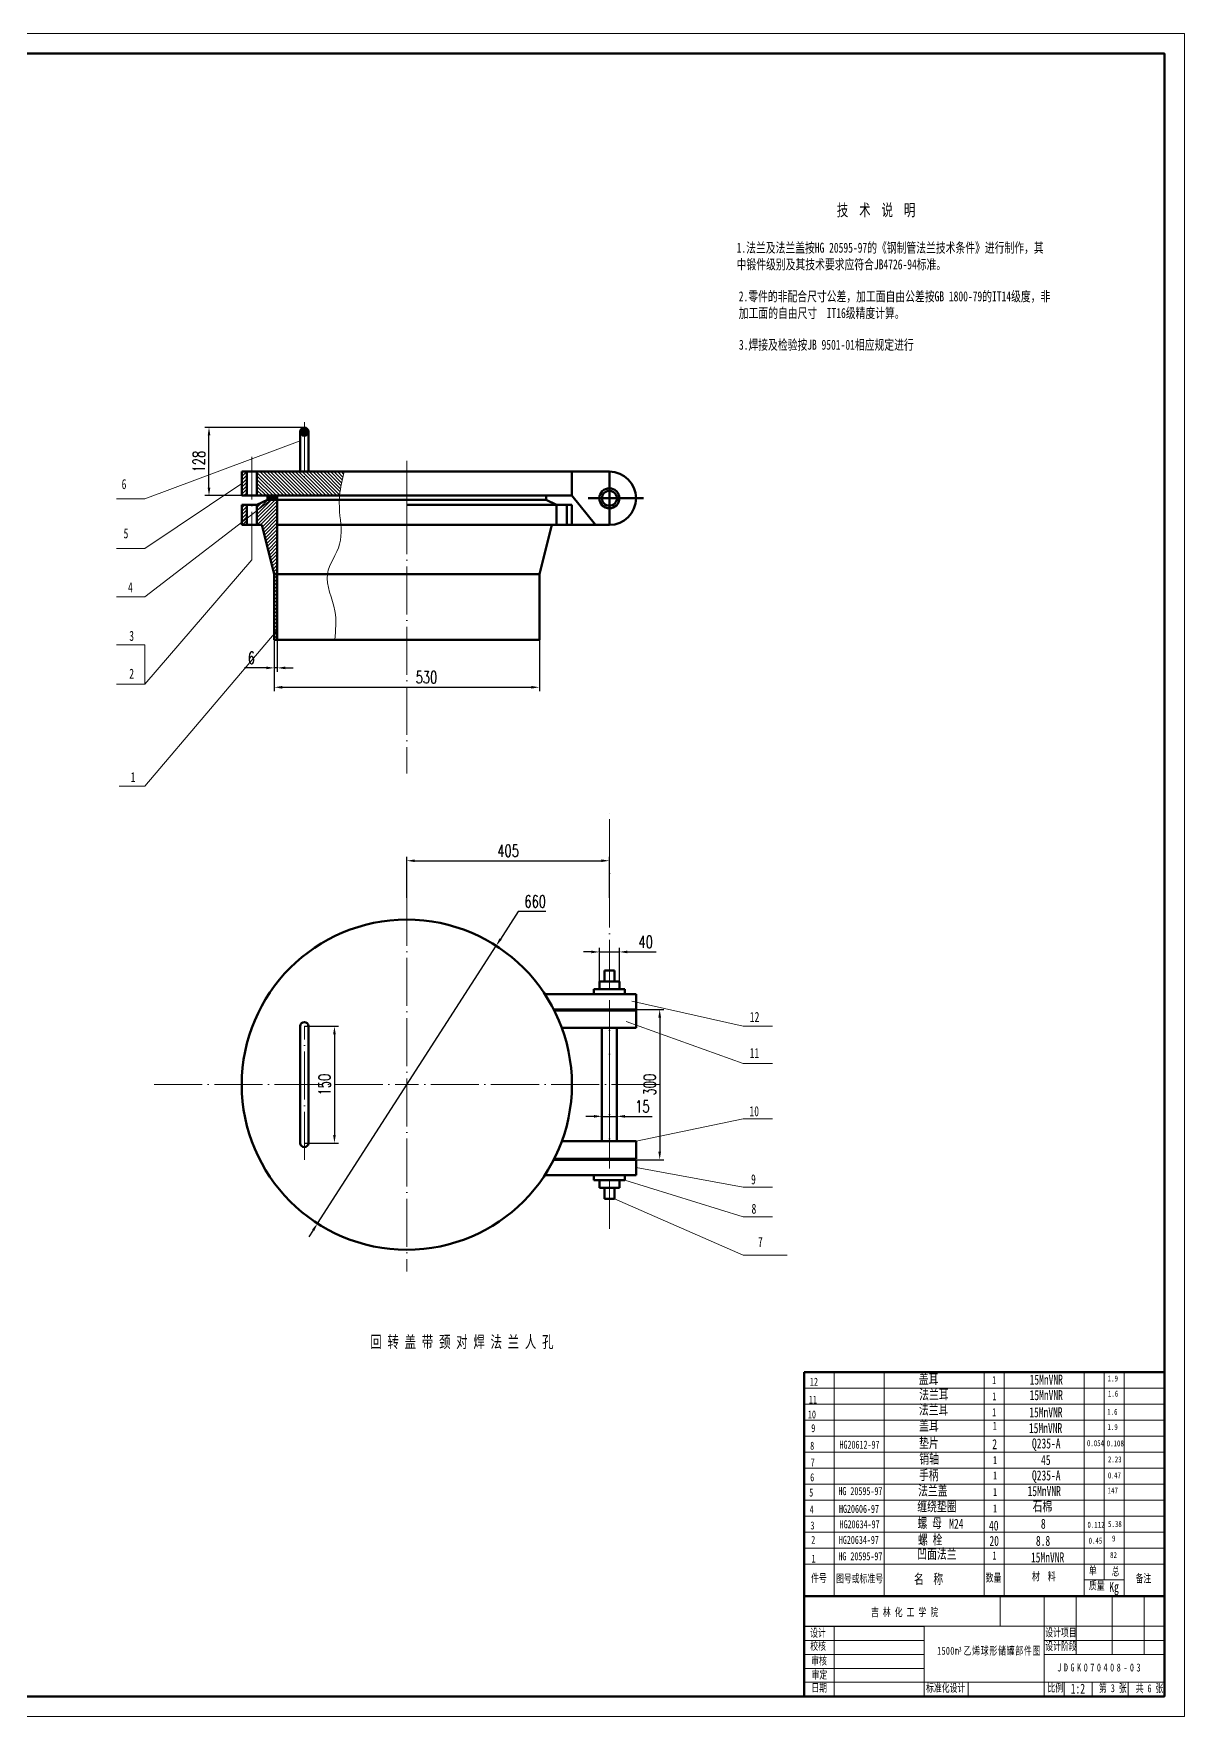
# Model space of a CAD drawing. Header units: inches. Extents: x -508 to 681, y -1610 to -769.
# Drawn here: x 106 to 681, y -1610 to -769 of the extents above; entities that cross this region are included whole.
import ezdxf

# ---------------------------------------------------------------- set-up
doc = ezdxf.new("R2010")
doc.units = ezdxf.units.IN
doc.header["$MEASUREMENT"] = 0
doc.linetypes.add('ACAD_ISO04W100', pattern=[30, 24, -3, 0, -3])
doc.layers.get('0').update_dxf_attribs({"lineweight": 18})
doc.layers.get('Defpoints').update_dxf_attribs({"lineweight": 18})
for name, color, linetype, lineweight in [('中心线', 80, 'ACAD_ISO04W100', 18), ('剖面', 230, 'Continuous', 18), ('文字', 7, 'Continuous', 18), ('轮廓线', 170, 'Continuous', 50)]:
    doc.layers.add(name, color=color, linetype=linetype, lineweight=lineweight)
doc.styles.get("Standard").update_dxf_attribs({"font": 'txt.shx', "width": 0.7, "bigfont": 'gbcbig.shx'})
doc.styles.add('技术说明', font='txt.shx', dxfattribs={"width": 0.7, "height": 5, "bigfont": 'gbcbig.shx'})
doc.dimstyles.get("Standard").update_dxf_attribs({"dimtxt": 6, "dimasz": 4, "dimexe": 2, "dimexo": 0, "dimgap": 2, "dimtad": 1, "dimtoh": 1, "dimdec": 4, "dimzin": 0, "dimdsep": 46, "dimtxsty": 'Standard', "dimcen": 0, "dimadec": 0, "dimazin": 0, "dimtfac": 1, "dimtdec": 4, "dimtmove": 0, "dimatfit": 3, "dimfxl": 0, "dimtolj": 1, "dimtzin": 0, "dimarcsym": 0})

# ---------------------------------------------------------------- blocks, each defined once
blk = doc.blocks.new('*D1')
at = {"color": 0, "lineweight": -2}
for p, q in [((348.11, -1207.76), (339.25, -1221.53)), ((361.86, -1207.76), (348.11, -1207.76)), ((247.8, -1363.64), (337.09, -1224.89)), ((245.63, -1367.01), (243.47, -1370.37))]:
    blk.add_line(p, q, dxfattribs=at)
at = {"color": 0}
for points in [[(338.69, -1221.17), (339.81, -1221.89), (337.09, -1224.89)], [(245.07, -1366.65), (246.19, -1367.37), (247.8, -1363.64)]]:
    blk.add_solid(points, dxfattribs=at)
at = {"layer": 'Defpoints', "color": 0}
for p in [(337.09, -1224.89), (247.8, -1363.64)]:
    blk.add_point(p, dxfattribs=at)
at = {"color": 0, "insert": (356.61, -1202.76), "char_height": 6, "attachment_point": 5}
blk.add_mtext('\\A1;660', dxfattribs=at)
blk = doc.blocks.new('*D2')
at = {"color": 0, "lineweight": -2}
for p, q in [((292.44, -1200.82), (292.44, -1180.35)), ((296.44, -1182.35), (389.69, -1182.35)), ((393.69, -1200.82), (393.69, -1180.35))]:
    blk.add_line(p, q, dxfattribs=at)
at = {"color": 0}
for points in [[(296.44, -1181.69), (296.44, -1183.02), (292.44, -1182.35)], [(389.69, -1181.69), (389.69, -1183.02), (393.69, -1182.35)]]:
    blk.add_solid(points, dxfattribs=at)
at = {"layer": 'Defpoints', "color": 0}
for p in [(393.69, -1182.35), (292.44, -1200.82), (393.69, -1200.82)]:
    blk.add_point(p, dxfattribs=at)
at = {"color": 0, "insert": (343.07, -1177.35), "char_height": 6, "attachment_point": 5}
blk.add_mtext('\\A1;405', dxfattribs=at)
blk = doc.blocks.new('*D3')
at = {"color": 0, "lineweight": -2}
for p, q in [((407, -1256.77), (420.83, -1256.77)), ((418.83, -1260.77), (418.83, -1327.77)), ((407, -1331.77), (420.83, -1331.77))]:
    blk.add_line(p, q, dxfattribs=at)
at = {"color": 0}
for points in [[(418.16, -1260.77), (419.49, -1260.77), (418.83, -1256.77)], [(418.16, -1327.77), (419.49, -1327.77), (418.83, -1331.77)]]:
    blk.add_solid(points, dxfattribs=at)
at = {"layer": 'Defpoints', "color": 0}
for p in [(407, -1256.77), (407, -1331.77), (418.83, -1331.77)]:
    blk.add_point(p, dxfattribs=at)
at = {"color": 0, "insert": (413.83, -1294.27), "char_height": 6, "attachment_point": 5, "rotation": 90}
blk.add_mtext('\\A1;300', dxfattribs=at)
blk = doc.blocks.new('*D4')
at = {"color": 0, "lineweight": -2}
for p, q in [((385.94, -1310.11), (381.94, -1310.11)), ((389.94, -1308.43), (389.94, -1312.11)), ((389.94, -1310.11), (397.44, -1310.11)), ((397.44, -1308.43), (397.44, -1312.11)), ((401.44, -1310.11), (415.04, -1310.11))]:
    blk.add_line(p, q, dxfattribs=at)
at = {"color": 0}
for points in [[(385.94, -1309.44), (385.94, -1310.78), (389.94, -1310.11)], [(401.44, -1309.44), (401.44, -1310.78), (397.44, -1310.11)]]:
    blk.add_solid(points, dxfattribs=at)
at = {"layer": 'Defpoints', "color": 0}
for p in [(389.94, -1308.43), (397.44, -1308.43), (397.44, -1310.11)]:
    blk.add_point(p, dxfattribs=at)
at = {"color": 0, "insert": (410.24, -1305.11), "char_height": 6, "attachment_point": 5}
blk.add_mtext('\\A1;15', dxfattribs=at)
blk = doc.blocks.new('*D5')
at = {"color": 0, "lineweight": -2}
for p, q in [((388.69, -1242.76), (388.69, -1225.95)), ((398.69, -1242.76), (398.69, -1225.95)), ((384.69, -1227.95), (380.69, -1227.95)), ((388.69, -1227.95), (398.69, -1227.95)), ((402.69, -1227.95), (416.99, -1227.95))]:
    blk.add_line(p, q, dxfattribs=at)
at = {"color": 0}
for points in [[(384.69, -1227.28), (384.69, -1228.61), (388.69, -1227.95)], [(402.69, -1227.28), (402.69, -1228.61), (398.69, -1227.95)]]:
    blk.add_solid(points, dxfattribs=at)
at = {"layer": 'Defpoints', "color": 0}
for p in [(398.69, -1227.95), (388.69, -1242.76), (398.69, -1242.76)]:
    blk.add_point(p, dxfattribs=at)
at = {"color": 0, "insert": (411.84, -1222.95), "char_height": 6, "attachment_point": 5}
blk.add_mtext('\\A1;40', dxfattribs=at)
blk = doc.blocks.new('*D6')
at = {"color": 0, "lineweight": -2}
for p, q in [((226.19, -1052.56), (226.19, -1097.67)), ((358.69, -1052.56), (358.69, -1097.67)), ((230.19, -1095.67), (354.69, -1095.67))]:
    blk.add_line(p, q, dxfattribs=at)
at = {"color": 0}
for points in [[(230.19, -1095.01), (230.19, -1096.34), (226.19, -1095.67)], [(354.69, -1095.01), (354.69, -1096.34), (358.69, -1095.67)]]:
    blk.add_solid(points, dxfattribs=at)
at = {"layer": 'Defpoints', "color": 0}
for p in [(226.19, -1052.56), (358.69, -1052.56), (358.69, -1095.67)]:
    blk.add_point(p, dxfattribs=at)
at = {"color": 0, "insert": (302.25, -1090.67), "char_height": 6, "attachment_point": 5}
blk.add_mtext('\\A1;530', dxfattribs=at)
blk = doc.blocks.new('*D7')
at = {"color": 0, "lineweight": -2}
for p, q in [((226.19, -1068.91), (226.19, -1087.97)), ((227.69, -1068.91), (227.69, -1087.97)), ((222.19, -1085.97), (211.39, -1085.97)), ((227.69, -1085.97), (226.19, -1085.97)), ((231.69, -1085.97), (235.69, -1085.97))]:
    blk.add_line(p, q, dxfattribs=at)
at = {"color": 0}
for points in [[(222.19, -1085.3), (222.19, -1086.64), (226.19, -1085.97)], [(231.69, -1085.3), (231.69, -1086.64), (227.69, -1085.97)]]:
    blk.add_solid(points, dxfattribs=at)
at = {"layer": 'Defpoints', "color": 0}
for p in [(226.19, -1068.91), (227.69, -1068.91), (226.19, -1085.97)]:
    blk.add_point(p, dxfattribs=at)
at = {"color": 0, "insert": (214.79, -1080.97), "char_height": 6, "attachment_point": 5}
blk.add_mtext('\\A1;6', dxfattribs=at)
blk = doc.blocks.new('*D8')
at = {"color": 0, "lineweight": -2}
for p, q in [((241.24, -965.81), (191.57, -965.81)), ((193.57, -995.89), (193.57, -969.81)), ((209.94, -999.89), (191.57, -999.89))]:
    blk.add_line(p, q, dxfattribs=at)
at = {"color": 0}
for points in [[(192.91, -969.81), (194.24, -969.81), (193.57, -965.81)], [(192.91, -995.89), (194.24, -995.89), (193.57, -999.89)]]:
    blk.add_solid(points, dxfattribs=at)
at = {"layer": 'Defpoints', "color": 0}
for p in [(193.57, -965.81), (241.24, -965.81), (209.94, -999.89)]:
    blk.add_point(p, dxfattribs=at)
at = {"color": 0, "insert": (188.57, -982.85), "char_height": 6, "attachment_point": 5, "rotation": 90}
blk.add_mtext('\\A1;128', dxfattribs=at)
blk = doc.blocks.new('*D27')
at = {"color": 0, "lineweight": -2}
for p, q in [((241.24, -1265.08), (258.27, -1265.08)), ((256.27, -1269.08), (256.27, -1319.46)), ((241.24, -1323.46), (258.27, -1323.46))]:
    blk.add_line(p, q, dxfattribs=at)
at = {"color": 0}
for points in [[(255.6, -1269.08), (256.94, -1269.08), (256.27, -1265.08)], [(255.6, -1319.46), (256.94, -1319.46), (256.27, -1323.46)]]:
    blk.add_solid(points, dxfattribs=at)
at = {"layer": 'Defpoints', "color": 0}
for p in [(241.24, -1265.08), (241.24, -1323.46), (256.27, -1323.46)]:
    blk.add_point(p, dxfattribs=at)
at = {"color": 0, "insert": (251.27, -1294.27), "char_height": 6, "attachment_point": 5, "rotation": 90}
blk.add_mtext('\\A1;150', dxfattribs=at)

msp = doc.modelspace()

# ---------------------------------------------------------------- hatches: boundary and pattern name
at = {"layer": '剖面'}
h = msp.add_hatch(dxfattribs=at)
h.set_pattern_fill('ANSI31', color=256, scale=4, style=0)
h.set_pattern_definition([(45, (125.36864, -1035.75523), (-0.3535534, 0.3535534), [])])
h.paths.add_polyline_path([(241.23764, -965.81319), (241.23764, -969.96855, 0.414213562), (243.31532, -967.89087, 0.414213562)])
h.paths.add_polyline_path([(241.23764, -965.81319, 0.414213562), (239.15996, -967.89087, 0.414213562), (241.23764, -969.96855)])
h = msp.add_hatch(dxfattribs=at)
h.set_pattern_fill('ANSI31', color=256, scale=10, style=0)
h.paths.add_polyline_path([(212.44291, -987.89087), (209.94118, -987.89087), (209.94118, -999.89087), (212.44291, -999.89087)])
h.paths.add_polyline_path([(227.69118, -1002.01587), (222.74411, -1002.01587), (217.54922, -1004.40764), (217.54922, -1014.51587), (219.99715, -1014.51587), (227.69118, -1014.51587)])
h.paths.add_polyline_path([(227.69118, -1014.51587), (219.99715, -1014.51587), (226.19118, -1039.04956), (227.69118, -1039.04956)])
h.paths.add_polyline_path([(227.69118, -1039.04956), (226.19118, -1039.04956), (226.19118, -1072.01587), (227.69118, -1072.01587)])
h = msp.add_hatch(dxfattribs=at)
h.set_pattern_fill('ANSI31', color=256, scale=10, angle=270, style=0)
edge = h.paths.add_edge_path()
edge.add_line((217.54922, -987.89087), (217.54922, -999.89087))
edge.add_line((217.54922, -999.89087), (222.74411, -999.89087))
edge.add_line((222.74411, -999.89087), (258.86359, -999.89087))
edge.add_spline(control_points=[(258.86359, -999.89087), (259.2126, -995.85725), (260.17124, -991.87406), (261.12987, -987.89087)], knot_values=[0, 0, 0, 0, 12.212125835, 12.212125835, 12.212125835, 12.212125835], degree=3, periodic=0)
edge.add_line((261.12987, -987.89087), (217.54922, -987.89087))
msp.add_hatch(color=256, dxfattribs=at).paths.add_polyline_path([(227.69118, -1002.01587), (227.69118, -999.89087), (222.74411, -999.89087), (222.74411, -1000.89087), (222.74411, -1002.01587)])
h = msp.add_hatch(dxfattribs=at)
h.set_pattern_fill('ANSI31', color=256, scale=10, style=0)
h.set_pattern_definition([(45, (125.3686, -1035.7552), (-0.883883, 0.883883), [])])
h.paths.add_polyline_path([(209.94118, -1014.51587), (212.44291, -1014.51587), (212.44291, -1004.40764), (209.94118, -1004.40764)])

# ---------------------------------------------------------------- linework, layer by layer
for p, q in [((239.15996, -972.55119), (161.55889, -1001.53146)), ((209.94118, -993.89087), (161.55889, -1026.32773)), ((161.55889, -1001.53146), (147.34847, -1001.53146)), ((225.58518, -1001.10744), (161.55889, -1050.47448)), ((161.55889, -1026.32773), (147.34847, -1026.32773)), ((214.96917, -1031.98654), (161.55889, -1094.0547)), ((161.55889, -1050.47448), (147.34847, -1050.47448)), ((227.06744, -1067.73574), (161.55889, -1145.0619)), ((161.55889, -1074.39581), (147.34847, -1074.39581)), ((161.55889, -1074.39581), (161.55889, -1094.0547)), ((161.55889, -1094.0547), (147.34847, -1094.0547)), ((161.55889, -1145.0619), (148.64578, -1145.0619)), ((404.95255, -1252.55118), (460.62384, -1265.01254)), ((402.08369, -1262.74398), (460.62384, -1283.69173)), ((460.62384, -1265.01254), (475.21399, -1265.01254)), ((460.62384, -1283.69173), (475.21399, -1283.69173)), ((407.00368, -1322.59679), (460.62384, -1311.38885)), ((460.62384, -1311.38885), (475.21399, -1311.38885)), ((407.00368, -1335.61433), (460.62384, -1345.44863)), ((401.47203, -1342.01465), (460.62384, -1360.26315)), ((460.62384, -1345.44863), (475.21399, -1345.44863)), ((396.19118, -1351.30394), (460.62384, -1379.45395)), ((460.62384, -1360.26315), (475.21399, -1360.26315)), ((460.62384, -1379.45395), (482.61703, -1379.45395)), ((491.04442, -1437.98633), (671.04442, -1437.98633)), ((491.04442, -1437.98633), (671.04442, -1437.98633)), ((491.04442, -1437.98633), (671.04442, -1437.98633)), ((506.04442, -1549.98633), (506.04442, -1437.98633)), ((531.04442, -1549.98633), (531.04442, -1437.98633)), ((581.04442, -1549.98633), (581.04442, -1437.98633)), ((591.04442, -1549.98633), (591.04442, -1437.98633)), ((631.04442, -1549.98633), (631.04442, -1437.98633)), ((641.04442, -1533.98633), (641.04442, -1437.98633)), ((651.04442, -1549.98633), (651.04442, -1437.98633)), ((491.04442, -1445.98633), (671.04442, -1445.98633)), ((491.04442, -1445.98633), (671.04442, -1445.98633)), ((491.04442, -1445.98633), (671.04442, -1445.98633)), ((491.04442, -1445.98633), (671.04442, -1445.98633)), ((491.04442, -1453.98633), (671.04442, -1453.98633)), ((491.04442, -1453.98633), (671.04442, -1453.98633)), ((491.04442, -1453.98633), (671.04442, -1453.98633)), ((491.04442, -1453.98633), (671.04442, -1453.98633)), ((491.04442, -1461.98633), (671.04442, -1461.98633)), ((491.04442, -1461.98633), (671.04442, -1461.98633)), ((491.04442, -1461.98633), (671.04442, -1461.98633)), ((491.04442, -1461.98633), (671.04442, -1461.98633)), ((491.04442, -1469.98633), (671.04442, -1469.98633)), ((491.04442, -1469.98633), (671.04442, -1469.98633)), ((491.04442, -1469.98633), (671.04442, -1469.98633)), ((491.04442, -1469.98633), (671.04442, -1469.98633)), ((491.04442, -1477.98633), (671.04442, -1477.98633)), ((491.04442, -1477.98633), (671.04442, -1477.98633)), ((491.04442, -1477.98633), (671.04442, -1477.98633)), ((491.04442, -1477.98633), (671.04442, -1477.98633)), ((491.04442, -1485.98633), (671.04442, -1485.98633)), ((491.04442, -1485.98633), (671.04442, -1485.98633)), ((491.04442, -1485.98633), (671.04442, -1485.98633)), ((491.04442, -1485.98633), (671.04442, -1485.98633)), ((491.04442, -1493.98633), (671.04442, -1493.98633)), ((491.04442, -1493.98633), (671.04442, -1493.98633)), ((491.04442, -1493.98633), (671.04442, -1493.98633)), ((491.04442, -1493.98633), (671.04442, -1493.98633)), ((491.04442, -1501.98633), (671.04442, -1501.98633)), ((491.04442, -1501.98633), (671.04442, -1501.98633)), ((491.04442, -1501.98633), (671.04442, -1501.98633)), ((491.04442, -1501.98633), (671.04442, -1501.98633)), ((491.04442, -1509.98633), (671.04442, -1509.98633)), ((491.04442, -1509.98633), (671.04442, -1509.98633)), ((491.04442, -1509.98633), (671.04442, -1509.98633)), ((491.04442, -1509.98633), (671.04442, -1509.98633)), ((491.04442, -1517.98633), (671.04442, -1517.98633)), ((491.04442, -1517.98633), (671.04442, -1517.98633)), ((491.04442, -1517.98633), (671.04442, -1517.98633)), ((491.04442, -1517.98633), (671.04442, -1517.98633)), ((491.04442, -1525.98633), (671.04442, -1525.98633)), ((491.04442, -1525.98633), (671.04442, -1525.98633)), ((491.04442, -1525.98633), (671.04442, -1525.98633)), ((491.04442, -1525.98633), (671.04442, -1525.98633)), ((491.04442, -1533.98633), (671.04442, -1533.98633)), ((491.04442, -1533.98633), (671.04442, -1533.98633)), ((491.04442, -1533.98633), (671.04442, -1533.98633)), ((491.04442, -1533.98633), (671.04442, -1533.98633)), ((641.04442, -1533.98633), (641.04442, -1541.69854)), ((631.04442, -1541.69854), (651.04442, -1541.69854)), ((491.04442, -1549.98633), (671.04442, -1549.98633)), ((611.04442, -1549.98633), (589.04442, -1549.98633)), ((589.04442, -1549.98633), (589.04442, -1564.98633)), ((627.04442, -1549.98633), (605.04442, -1549.98633)), ((611.04442, -1549.98633), (611.04442, -1599.98633)), ((645.04442, -1549.98633), (627.04442, -1549.98633)), ((627.04442, -1549.98633), (627.04442, -1579.02904)), ((661.04442, -1549.98633), (645.04442, -1549.98633)), ((645.04442, -1549.98633), (645.04442, -1579.02904)), ((671.04442, -1549.98633), (661.04442, -1549.98633)), ((661.04442, -1549.98633), (661.04442, -1579.02904)), ((671.04442, -1563.98633), (671.04442, -1563.98633)), ((491.04442, -1564.98633), (671.04442, -1564.98633)), ((491.04442, -1565.00769), (551.04442, -1565.00769)), ((491.04442, -1572.00769), (551.04442, -1572.00769)), ((506.04442, -1592.98633), (506.04442, -1564.98633)), ((551.04442, -1592.98633), (551.04442, -1564.98633)), ((611.04442, -1572.00769), (671.04442, -1572.00769)), ((491.04442, -1579.02904), (551.04442, -1579.02904)), ((611.04442, -1579.02904), (671.04442, -1579.02904)), ((491.04442, -1586.0504), (551.04442, -1586.0504)), ((671.04442, -1592.98633), (491.04442, -1592.98633)), ((491.04442, -1592.98633), (506.04442, -1592.98633)), ((506.04442, -1592.98633), (551.04442, -1592.98633)), ((621.04442, -1599.98633), (621.04442, -1592.98633)), ((635.04442, -1599.98633), (635.04442, -1592.98633)), ((653.04442, -1599.98633), (653.04442, -1592.98633))]:
    msp.add_line(p, q)
msp.add_lwpolyline([(-507.95558, -1609.98633), (681.04442, -1609.98633), (681.04442, -768.98633), (-507.95558, -768.98633)], close=True)
msp.add_spline([(261.12987, -987.89087), (258.86359, -999.89087), (258.86359, -1007.94135), (258.86359, -1024.08188), (252.79368, -1039.04956), (256.44076, -1057.40425), (256.44076, -1072.01587)], degree=3)
at = {"layer": '中心线'}
for p, q in [((241.23764, -963.2243), (241.23764, -992.10726)), ((214.96917, -1031.98654), (214.96917, -980.56414)), ((292.44118, -1005.19905), (292.44118, -982.45323)), ((292.44118, -1005.19905), (292.44118, -1138.83269)), ((374.94118, -1014.51587), (364.88522, -1014.51587)), ((393.69118, -1366.26344), (393.69118, -1156.1816)), ((292.44118, -1200.81882), (292.44118, -1387.71697)), ((393.69118, -1294.2679), (393.69118, -1256.7679)), ((241.23764, -1331.82447), (241.23764, -1265.07619)), ((166.17836, -1294.2679), (292.44118, -1294.2679)), ((418.70401, -1294.2679), (292.44118, -1294.2679)), ((393.69118, -1294.2679), (393.69118, -1331.7679))]:
    msp.add_line(p, q, dxfattribs=at)
at = {"layer": '文字'}
for p, q in [((506.04442, -1592.98633), (506.04442, -1599.98633)), ((551.04442, -1592.98633), (551.04442, -1599.98633)), ((573.03253, -1592.98633), (573.03253, -1599.98633))]:
    msp.add_line(p, q, dxfattribs=at)
at = {"layer": '轮廓线'}
for p, q in [((239.15996, -987.89087), (239.15996, -967.89087)), ((243.31532, -987.89087), (243.31532, -967.89087)), ((209.94118, -999.89087), (209.94118, -987.89087)), ((209.94118, -987.89087), (292.44118, -987.89087)), ((212.44291, -999.89087), (212.44291, -987.89087)), ((217.54922, -999.89087), (217.54922, -987.89087)), ((374.94118, -987.89087), (292.44118, -987.89087)), ((374.94118, -999.89087), (374.94118, -987.89087)), ((374.94118, -987.89087), (393.69118, -987.89087)), ((393.69118, -987.89087), (393.69118, -1014.51587)), ((222.74411, -999.89087), (209.94118, -999.89087)), ((222.74411, -1000.89087), (222.74411, -999.89087)), ((222.74411, -999.89087), (258.86359, -999.89087)), ((227.69118, -1002.01587), (227.69118, -999.89087)), ((258.86359, -999.89087), (292.44118, -999.89087)), ((326.01877, -999.89087), (292.44118, -999.89087)), ((362.13825, -999.89087), (326.01877, -999.89087)), ((362.13825, -999.89087), (374.94118, -999.89087)), ((362.13825, -999.89087), (362.13825, -1002.01587)), ((374.94118, -999.89087), (386.68226, -1014.51587)), ((209.94118, -1004.40764), (209.94118, -1014.51587)), ((209.94118, -1004.40764), (217.54922, -1004.40764)), ((212.44291, -1004.40764), (212.44291, -1014.51587)), ((217.54922, -1004.40764), (222.74411, -1002.01587)), ((217.54922, -1004.40764), (217.54922, -1014.51587)), ((222.74411, -1002.01587), (222.74411, -1000.89087)), ((292.44118, -1002.01587), (222.74411, -1002.01587)), ((227.69118, -1072.01587), (227.69118, -1002.01587)), ((292.44118, -1002.01587), (362.13825, -1002.01587)), ((367.33315, -1004.40764), (292.44118, -1004.40764)), ((367.33315, -1004.40764), (362.13825, -1002.01587)), ((367.33315, -1004.40764), (367.33315, -1014.51587)), ((374.94118, -1004.40764), (367.33315, -1004.40764)), ((372.43946, -1004.40764), (372.43946, -1014.51587)), ((374.94118, -1004.40764), (374.94118, -1014.51587)), ((383.00542, -1001.20337), (410.68804, -1001.20337)), ((219.99715, -1014.51587), (209.94118, -1014.51587)), ((219.99715, -1014.51587), (226.19118, -1039.04956)), ((364.88522, -1014.51587), (227.69118, -1014.51587)), ((227.69118, -1014.51587), (364.88522, -1014.51587)), ((364.88522, -1014.51587), (358.69118, -1039.04956)), ((364.88522, -1014.51587), (374.94118, -1014.51587)), ((374.94118, -1014.51587), (393.69118, -1014.51587)), ((226.19118, -1072.01587), (226.19118, -1039.04956)), ((226.19118, -1039.04956), (292.44118, -1039.04956)), ((358.69118, -1039.04956), (292.44118, -1039.04956)), ((358.69118, -1072.01587), (358.69118, -1039.04956)), ((358.69118, -1072.01587), (358.69118, -1039.04956)), ((226.19118, -1072.01587), (358.69118, -1072.01587)), ((398.69118, -1242.75969), (388.69118, -1242.75969)), ((388.69118, -1242.75969), (388.69118, -1246.52114)), ((396.19118, -1237.23185), (391.19118, -1237.23185)), ((391.19118, -1237.23185), (391.19118, -1242.75969)), ((393.69118, -1242.75969), (396.19118, -1242.75969)), ((396.19118, -1242.75969), (396.19118, -1237.23185)), ((398.69118, -1246.52114), (398.69118, -1242.75969)), ((407.00368, -1249.07503), (361.46187, -1249.07503)), ((385.91034, -1249.07503), (385.91034, -1246.52114)), ((385.91034, -1246.52114), (393.69118, -1246.52114)), ((401.47203, -1246.52114), (393.69118, -1246.52114)), ((401.47203, -1249.07503), (401.47203, -1246.52114)), ((407.00368, -1249.07503), (407.00368, -1256.7679)), ((393.69118, -1256.7679), (365.92587, -1256.7679)), ((407.00368, -1257.2679), (366.17889, -1257.2679)), ((388.69118, -1256.7679), (388.69118, -1257.2679)), ((393.69118, -1256.7679), (407.00368, -1256.7679)), ((398.69118, -1256.7679), (398.69118, -1257.2679)), ((407.00368, -1256.7679), (407.00368, -1257.2679)), ((407.00368, -1257.2679), (407.00368, -1265.939)), ((239.15996, -1294.2679), (239.15996, -1265.07619)), ((243.31532, -1294.2679), (243.31532, -1265.07619)), ((407.00368, -1265.939), (369.92488, -1265.939)), ((389.94118, -1265.939), (389.94118, -1294.2679)), ((397.44118, -1265.939), (397.44118, -1294.2679)), ((239.15996, -1294.2679), (239.15996, -1323.4596)), ((243.31532, -1294.2679), (243.31532, -1323.4596)), ((389.94118, -1322.59679), (389.94118, -1294.2679)), ((397.44118, -1322.59679), (397.44118, -1294.2679)), ((407.00368, -1322.59679), (369.92488, -1322.59679)), ((407.00368, -1322.59679), (407.00368, -1331.2679)), ((393.69118, -1331.7679), (365.92587, -1331.7679)), ((407.00368, -1331.2679), (366.17889, -1331.2679)), ((393.69118, -1331.7679), (407.00368, -1331.7679)), ((407.00368, -1339.46076), (407.00368, -1331.7679)), ((407.00368, -1339.46076), (361.46187, -1339.46076)), ((385.91034, -1339.46076), (385.91034, -1342.01465)), ((385.91034, -1342.01465), (393.69118, -1342.01465)), ((388.69118, -1345.7761), (388.69118, -1342.01465)), ((401.47203, -1342.01465), (393.69118, -1342.01465)), ((398.69118, -1342.01465), (398.69118, -1345.7761)), ((401.47203, -1339.46076), (401.47203, -1342.01465)), ((398.69118, -1345.7761), (388.69118, -1345.7761)), ((391.19118, -1351.30394), (391.19118, -1345.7761)), ((396.19118, -1351.30394), (391.19118, -1351.30394)), ((396.19118, -1345.7761), (396.19118, -1351.30394)), ((491.04442, -1549.98633), (491.04442, -1437.98633)), ((491.04442, -1437.98633), (671.04442, -1437.98633)), ((491.04442, -1599.98633), (491.04442, -1549.98633)), ((491.04442, -1549.98633), (491.04442, -1556.98633)), ((491.04442, -1549.98633), (671.04442, -1549.98633)), ((491.04442, -1556.98633), (491.04442, -1563.98633)), ((491.04442, -1565.00769), (491.04442, -1572.00769))]:
    msp.add_line(p, q, dxfattribs=at)
msp.add_lwpolyline([(-482.95558, -1599.98633), (671.04442, -1599.98633), (671.04442, -778.98633), (-482.95558, -778.98633)], close=True, dxfattribs=at)
for centre, radius in [((241.23764, -967.89087), 2.07768), ((393.69118, -1001.20337), 5), ((393.69118, -1001.20337), 3.75), ((292.44118, -1294.2679), 82.5)]:
    msp.add_circle(centre, radius, dxfattribs=at)
for centre, radius, start, end in [((241.23764, -967.89087), 2.07768, 0, 180), ((393.69118, -1001.20337), 13.3125, 270, 90), ((241.23764, -1265.07619), 2.07768, 0, 180), ((241.23764, -1323.4596), 2.07768, 180, 0)]:
    msp.add_arc(centre, radius, start, end, dxfattribs=at)

# ---------------------------------------------------------------- texts
at = {"style": '技术说明'}
for s, insert, char_height, width, attachment_point in [('{\\fSimSun|b0|i0|c134|p2;1.法兰及法兰盖按HG 20595-97的《钢制管法兰技术条件》进行制作，其中锻件级别及其技术要求应符合JB4726-94标准。\\P}   ', (457.28712, -873.45864), 5, 153.5022222, 1), ('\\pt240;{\\fSimSun|b0|i0|c134|p2;2.零件的非配合尺寸公差，加工面自由公差按GB 1800-79的IT14级度，非加工面的自由尺寸  IT16级精度计算。}', (458.34833, -897.77435), 5, 156.8155556, 1), ('{\\fSimSun|b0|i0|c134|p2;3.焊接及检验按JB 9501-01相应规定进行}', (458.4189, -921.9597), 5, 164.6305071, 1), ('{\\fSimSun|b0|i0|c134|p2;6}', (149.90472, -991.61054), 5, 9.5047188, 1), ('{\\fSimSun|b0|i0|c134|p2;5}', (150.87458, -1016.22868), 5, 10.6843008, 1), ('{\\fSimSun|b0|i0|c134|p2;4}', (153.09604, -1043.17212), 5, 8.2151185, 1), ('{\\fSimSun|b0|i0|c134|p2;3}', (153.71538, -1067.46155), 5, 10.1026649, 1), ('{\\fSimSun|b0|i0|c134|p2;2}', (153.71538, -1086.34365), 5, 9.4473901, 1), ('{\\fSimSun|b0|i0|c134|p2;1}', (154.42521, -1138.08104), 5, 13.1228061, 1), ('{\\fSimSun|b0|i0|c134|p2;12}', (463.8898, -1257.91788), 5, 8.2230678, 1), ('{\\fSimSun|b0|i0|c134|p2;11}', (463.82496, -1275.95959), 5, 9.393979, 1), ('{\\fSimSun|b0|i0|c134|p2;10}', (463.69919, -1305.04299), 5, 9.1026958, 1), ('{\\fSimSun|b0|i0|c134|p2;9}', (464.47942, -1339.09022), 5, 5.4616213, 1), ('{\\fSimSun|b0|i0|c134|p2;8}', (464.7395, -1353.77472), 5, 8.322466, 1), ('{\\fSimSun|b0|i0|c134|p2;7}', (467.94983, -1370.42023), 5, 18.0711708, 1), ('{\\fSimSun|b0|i0|c134|p2;12}', (493.9353, -1440.74255), 4, 9.6098555, 1), ('{\\fSimSun|b0|i0|c134|p2;盖耳}', (553.229, -1441.6517), 5, 13.7447917, 5), ('{\\fSimSun|b0|i0|c134|p2;法兰耳}', (548.51528, -1446.58868), 5, 28.2333333, 1), ('{\\fSimSun|b0|i0|c134|p2;1}', (584.99148, -1439.9364), 4, 9.6098583, 1), ('{\\fSimSun|b0|i0|c134|p2;15MnVNR }', (603.69384, -1439.21132), 5, 18.5733333, 1), ('{\\fSimSun|b0|i0|c134|p2;1.9}', (642.71986, -1439.60739), 3, 10, 1), ('{\\fSimSun|b0|i0|c134|p2;11}', (493.43824, -1449.68366), 4, 9.6098555, 1), ('{\\fSimSun|b0|i0|c134|p2;法兰耳}', (548.37075, -1454.10496), 5, 28.2333333, 1), ('{\\fSimSun|b0|i0|c134|p2;1}', (585.075, -1448.03244), 4, 9.6098583, 1), ('{\\fSimSun|b0|i0|c134|p2;15MnVNR }', (603.69384, -1446.95143), 5, 18.5733333, 1), ('{\\fSimSun|b0|i0|c134|p2;1.6}', (642.88661, -1447.2029), 3, 10, 1), ('{\\fSimSun|b0|i0|c134|p2;10}', (494.937, -1459.13458), 4, 9.6098555, 5), ('{\\fSimSun|b0|i0|c134|p2;盖耳}', (548.46511, -1462.15767), 5, 13.7447917, 1), ('{\\fSimSun|b0|i0|c134|p2;1}', (584.99148, -1455.96156), 4, 9.6098583, 1), ('{\\fSimSun|b0|i0|c134|p2;1}', (585.33087, -1462.74473), 4, 9.6098583, 1), ('{\\fSimSun|b0|i0|c134|p2;15MnVNR }', (603.52546, -1455.53286), 5, 18.5733333, 1), ('{\\fSimSun|b0|i0|c134|p2;1.6}', (642.50017, -1456.27812), 3, 10, 1), ('{\\fSimSun|b0|i0|c134|p2;9}', (495.5988, -1465.98439), 4, 9.7755426, 5), ('{\\fSimSun|b0|i0|c134|p2;垫片}', (548.46897, -1470.89404), 5, 11.4457523, 1), ('{\\fSimSun|b0|i0|c134|p2;2}', (585.02794, -1471.45275), 5, 4.739836, 1), ('{\\fSimSun|b0|i0|c134|p2;15MnVNR }', (603.35709, -1463.44124), 5, 18.5733333, 1), ('{\\fSimSun|b0|i0|c134|p2;Q235-A}', (604.88185, -1471.09963), 5, 15.3222471, 1), ('{\\fSimSun|b0|i0|c134|p2;1.9}', (642.60246, -1463.90376), 3, 10, 1), ('{\\fSimSun|b0|i0|c134|p2;8}', (495.04262, -1474.74987), 4, 10.4382911, 5), ('{\\fSimSun|b0|i0|c134|p2;销轴}', (548.56042, -1478.69051), 5, 12.389728, 1), ('{\\fSimSun|b0|i0|c134|p2;1}', (585.43692, -1479.91463), 4, 9.6098583, 1), ('{\\fSimSun|b0|i0|c134|p2;45}', (609.42801, -1479.34453), 5, 9.09232, 1), ('{\\fSimSun|b0|i0|c134|p2;0.054}', (632.35956, -1471.96168), 3, 10, 1), ('{\\fSimSun|b0|i0|c134|p2;0.108}', (642.25157, -1472.0622), 3, 10, 1), ('{\\fSimSun|b0|i0|c134|p2;2.23}', (642.82118, -1480.06887), 3, 10, 1), ('{\\fSimSun|b0|i0|c134|p2;6}', (495.05817, -1490.54346), 4, 7.7872972, 5), ('{\\fSimSun|b0|i0|c134|p2;7}', (495.31104, -1483.05129), 4, 10.1069168, 5), ('{\\fSimSun|b0|i0|c134|p2;手柄}', (548.44033, -1486.91508), 5, 12.6826947, 1), ('{\\fSimSun|b0|i0|c134|p2;1}', (585.43692, -1487.55787), 4, 9.6098583, 1), ('{\\fSimSun|b0|i0|c134|p2;Q235-A}', (604.88185, -1487.08465), 5, 15.3222471, 1), ('{\\fSimSun|b0|i0|c134|p2;0\\H0.8x;.\\H1.25x;47}', (642.83338, -1488.04248), 3, 10, 1), ('{\\fSimSun|b0|i0|c134|p2;5}', (494.52222, -1498.15996), 4, 9.7755426, 5), ('{\\fSimSun|b0|i0|c134|p2;HG 20595-97}', (508.12738, -1495.4049), 4, 28.8239583, 1), ('{\\fSimSun|b0|i0|c134|p2;法兰盖}', (547.9956, -1494.59992), 5, 16.6990836, 1), ('{\\fSimSun|b0|i0|c134|p2;1}', (585.43692, -1495.84702), 4, 9.6098583, 1), ('{\\fSimSun|b0|i0|c134|p2;15MnVNR }', (602.68358, -1494.90649), 5, 18.5733333, 1), ('{\\fSimSun|b0|i0|c134|p2;147}', (642.73116, -1495.60525), 3, 10, 1), ('{\\fSimSun|b0|i0|c134|p2;4}', (494.78902, -1506.60434), 4, 10.1069168, 5), ('\\pt20;{\\fSimSun|b0|i0|c134|p2;缠绕垫圈}', (547.58671, -1502.52036), 5, 26.2422222, 1), ('{\\fSimSun|b0|i0|c134|p2;1}', (585.43692, -1504.02851), 4, 9.6098583, 1), ('{\\fSimSun|b0|i0|c134|p2;石棉}', (605.20923, -1502.47834), 5, 22.2256742, 1), ('{\\fSimSun|b0|i0|c134|p2;3}', (495.18386, -1514.60136), 4, 9.4441712, 5), ('{\\fSimSun|b0|i0|c134|p2;螺 母}', (547.68111, -1510.87136), 5, 20.1755556, 1), ('{\\fSimSun|b0|i0|c134|p2;40}', (583.4097, -1512.15088), 5, 5.8170723, 1), ('{\\fSimSun|b0|i0|c134|p2;0.112}', (632.6152, -1512.73118), 3, 10, 1), ('{\\fSimSun|b0|i0|c134|p2;5.38}', (642.90466, -1512.3715), 3, 10, 1), ('{\\fSimSun|b0|i0|c134|p2;2}', (494.55716, -1519.76183), 4, 10.4382939, 1), ('{\\fSimSun|b0|i0|c134|p2;螺 栓}', (547.95488, -1519.13929), 5, 20.7258078, 1), ('{\\fSimSun|b0|i0|c134|p2;20}', (583.62514, -1519.79412), 5, 5.8170723, 1), ('{\\fSimSun|b0|i0|c134|p2;0.45}', (633.18643, -1520.67827), 3, 10, 1), ('{\\fSimSun|b0|i0|c134|p2;9}', (644.87825, -1519.57006), 3, 10, 1), ('{\\fSimSun|b0|i0|c134|p2;1}', (494.76079, -1529.15896), 4, 9.6098583, 1), ('{\\fSimSun|b0|i0|c134|p2;HG 20595-97}', (508.12738, -1527.96087), 4, 28.8239583, 1), ('{\\fSimSun|b0|i0|c134|p2;凹面法兰}', (547.58437, -1526.26038), 5, 23.4111111, 1), ('{\\fSimSun|b0|i0|c134|p2;1}', (585.11375, -1527.60414), 4, 9.6098583, 1), ('{\\fSimSun|b0|i0|c134|p2;15MnVNR }', (604.36735, -1528.05437), 5, 18.5733333, 1), ('{\\fSimSun|b0|i0|c134|p2;82}', (643.9343, -1527.85403), 3, 10, 1), ('{\\fSimSun|b0|i0|c134|p2;材  料}', (604.89546, -1538.03577), 4, 29.4739598, 1), ('{\\fSimSun|b0|i0|c134|p2;单}', (633.30477, -1535.13086), 4, 6.0489286, 1), ('{\\fSimSun|b0|i0|c134|p2;总}', (644.75114, -1535.54311), 4, 6.3119258, 1), ('{\\fSimSun|b0|i0|c134|p2;备注}', (656.65434, -1539.00386), 4, 16.0732642, 1), ('{\\fSimSun|b0|i0|c134|p2;质量}', (633.35815, -1542.62348), 4, 13.2813403, 1), ('{\\fSimSun|b0|i0|c134|p2;Kg}', (643.53079, -1542.77385), 5, 5.2456149, 1), ('{\\fSimSun|b0|i0|c134|p2;吉 林 化 工 学 院}', (524.44261, -1555.94163), 4, 50.997737, 1), ('\\T1.1;{\\fSimSun|b0|i0|c134|p2;1500m 乙烯球形储罐部件图}', (557.48832, -1575.19865), 4, 51.4101961, 1), ('\\pt20;{\\fSimSun|b0|i0|c134|p2;\\T1.65;JDGK070408-03}', (617.56324, -1583.56004), 4, 43.2071111, 1), ('{\\fSimSun|b0|i0|c134|p2;1:2}', (624.27123, -1593.64052), 5, 8.0656496, 1)]:
    msp.add_mtext(s, dxfattribs=dict(at, insert=insert, char_height=char_height, width=width, attachment_point=attachment_point))
at = {"insert": (274.17375, -1419.81287), "char_height": 6, "width": 294.566105, "attachment_point": 1}
msp.add_mtext('{\\fSimSun|b0|i0|c134|p2;回 转 盖 带 颈 对 焊 法 兰 人 孔}', dxfattribs=at)
at = {"insert": (612.64097, -1593.66033), "char_height": 4, "attachment_point": 1, "style": '技术说明'}
msp.add_mtext('{\\fSimSun|b0|i0|c134|p2;比例}', dxfattribs=at)
at = {"layer": '文字', "attachment_point": 1, "style": '技术说明'}
for s, insert, char_height, width in [('{\\fSimSun|b1|i0|c134|p2;\\T1.95;技术说明}', (507.35408, -854.13583), 6, 56.737575), ('{\\fSimSun|b0|i0|c134|p2;HG20612-97}', (508.68294, -1472.20702), 4, 17.2830007), ('{\\fSimSun|b0|i0|c134|p2;HG20606-97}', (508.42945, -1504.29624), 4, 19.1123592), ('{\\fSimSun|b0|i0|c134|p2;HG20634-97}', (508.73226, -1511.98335), 4, 15.1078601), ('{\\fSimSun|b0|i0|c134|p2;M24}', (563.52101, -1511.25584), 5, 11.6494364), ('{\\fSimSun|b0|i0|c134|p2;8}', (609.36394, -1511.23544), 5, 7.7380431), ('{\\fSimSun|b0|i0|c134|p2;HG20634-97}', (508.36821, -1519.80406), 4, 15.1078601), ('{\\fSimSun|b0|i0|c134|p2;8.8}', (606.86044, -1519.76324), 5, 12.8588109), ('{\\fSimSun|b0|i0|c134|p2;件号}', (494.49038, -1538.88705), 4, 16.8), ('{\\fSimSun|b0|i0|c134|p2;图号或标准号}', (506.95194, -1539.09959), 4, 24.0112281), ('{\\fSimSun|b0|i0|c134|p2;名  称}', (545.93284, -1538.81941), 5, 16.8), ('{\\fSimSun|b0|i0|c134|p2;数量}', (581.74015, -1538.70676), 4, 16.8), ('{\\fSimSun|b0|i0|c134|p2;设计}', (494.01142, -1566.24227), 4, 16.8), ('{\\fSimSun|b0|i0|c134|p2;校核}', (494.07117, -1572.79379), 4, 16.8), ('{\\fSimSun|b0|i0|c134|p2;设计项目}', (611.52827, -1566.07181), 4, 15.7666667), ('{\\fSimSun|b0|i0|c134|p2;设计阶段}', (611.55133, -1572.85602), 4, 25.2622222), ('{\\fSimSun|b0|i0|c134|p2;审核}', (494.54625, -1580.18747), 4, 10.2606452), ('{\\fSimSun|b0|i0|c134|p2;3}', (568.29412, -1575.19044), 2.5, 3.9865394), ('{\\fSimSun|b0|i0|c134|p2;审定}', (494.7137, -1587.17971), 4, 10.2613333), ('{\\fSimSun|b0|i0|c134|p2;日期}', (494.60848, -1593.67053), 4, 17.5811594), ('{\\fSimSun|b0|i0|c134|p2;标准化设计}', (551.97194, -1593.7821), 4, 21.3226667), ('{\\fSimSun|b0|i0|c134|p2;第 3 张}', (638.37987, -1593.88539), 4, 17.2604444), ('{\\fSimSun|b0|i0|c134|p2;共 6 张}', (656.72996, -1593.98099), 4, 16.9272727)]:
    msp.add_mtext(s, dxfattribs=dict(at, insert=insert, char_height=char_height, width=width))

# ---------------------------------------------------------------- dimensions: what is measured, and where the dimension line sits
for base, p1, p2, text, picture, middle in [((193.57323, -965.81319), (209.94118, -999.89087), (241.23764, -965.81319), '128', '*D8', (188.57323, -982.85203)), ((418.82603, -1331.7679), (407.00368, -1256.7679), (407.00368, -1331.7679), '300', '*D3', (413.82603, -1294.2679)), ((256.26933, -1323.4596), (241.23764, -1265.07619), (241.23764, -1323.4596), '150', '*D27', (251.26933, -1294.2679))]:
    dim = msp.add_linear_dim(base=base, p1=p1, p2=p2, angle=90, text=text, dimstyle='Standard')
    dim.commit()
    dim.dimension.update_dxf_attribs({"geometry": picture, "text_midpoint": middle})
dim = msp.add_linear_dim(base=(358.69118, -1095.67315), p1=(226.19118, -1052.55912), p2=(358.69118, -1052.55912), text='530', dimstyle='Standard')
dim.commit()
dim.dimension.update_dxf_attribs({"geometry": '*D6', "text_midpoint": (302.24694, -1095.67315), "dimtype": 160})
for base, p1, p2, text, picture, middle in [((226.19118, -1085.96921), (227.69118, -1068.91285), (226.19118, -1068.91285), '6', '*D7', (214.79118, -1080.96921)), ((393.69118, -1182.35358), (292.44118, -1200.81882), (393.69118, -1200.81882), '405', '*D2', (343.06618, -1177.35358)), ((398.69118, -1227.94828), (388.69118, -1242.75969), (398.69118, -1242.75969), '40', '*D5', (411.84118, -1222.94828)), ((397.44118, -1310.10966), (389.94118, -1308.43234), (397.44118, -1308.43234), '15', '*D4', (410.24118, -1305.10966))]:
    dim = msp.add_linear_dim(base=base, p1=p1, p2=p2, text=text, dimstyle='Standard')
    dim.commit()
    dim.dimension.update_dxf_attribs({"geometry": picture, "text_midpoint": middle})
dim = msp.add_diameter_dim_2p(p1=(247.79644, -1363.64438), p2=(337.08593, -1224.89141), text='660', dimstyle='Standard')
dim.commit()
dim.dimension.update_dxf_attribs({"geometry": '*D1', "text_midpoint": (356.60745, -1207.76431), "dimtype": 163})

doc.saveas('drawing.dxf')
